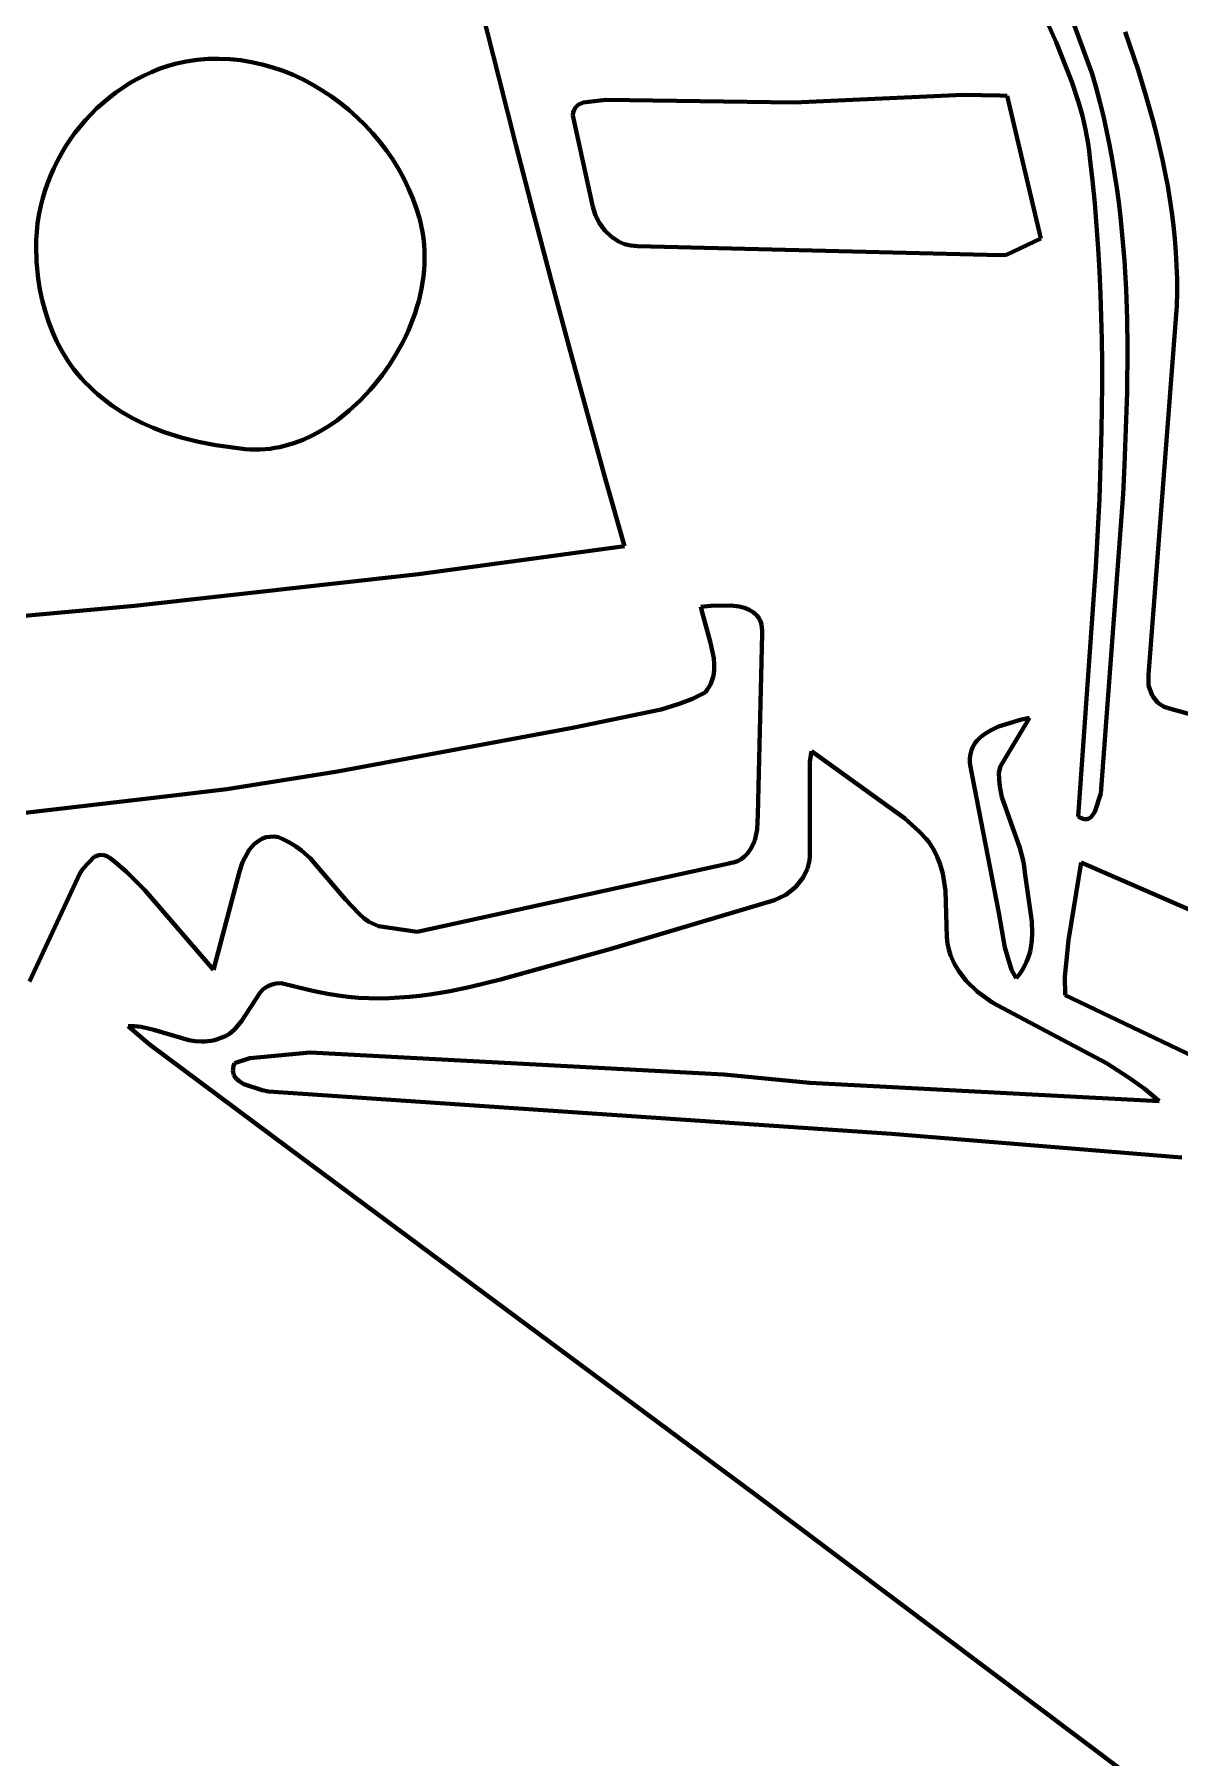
# Model space of a CAD drawing. Header units: millimetres. Extents: x 0 to 14, y 0 to 17.6.
# Drawn here: x 5.353 to 7.291, y 1.543 to 4.458 of the extents above; entities that cross this region are included whole.
import ezdxf

# ---------------------------------------------------------------- set-up
doc = ezdxf.new("R2010")
doc.units = ezdxf.units.MM
doc.layers.add('color#010506ff', color=7, linetype='CONTINUOUS', lineweight=100)
doc.layers.add('color#ffffffff', color=7, linetype='CONTINUOUS', lineweight=100)

msp = doc.modelspace()

# ---------------------------------------------------------------- linework, layer by layer
at = {"layer": 'color#010506ff'}
for p, q in [((7.0231, 4.5767), (7.0819, 4.4448)), ((6.1385, 4.3849), (6.11, 4.4987)), ((7.1427, 4.3915), (7.1091, 4.4835)), ((7.1987, 4.4626), (7.2204, 4.3982)), ((7.0819, 4.4448), (7.1085, 4.3777)), ((5.5641, 4.3996), (5.5774, 4.4041)), ((5.5774, 4.4041), (5.5909, 4.408)), ((5.5909, 4.408), (5.6095, 4.4121)), ((5.6095, 4.4121), (5.6281, 4.4149)), ((5.6281, 4.4149), (5.6468, 4.4165)), ((5.6468, 4.4165), (5.6653, 4.4168)), ((5.6653, 4.4168), (5.6838, 4.4161)), ((5.6838, 4.4161), (5.7022, 4.4142)), ((5.7022, 4.4142), (5.7204, 4.4113)), ((5.7204, 4.4113), (5.7383, 4.4073)), ((5.7383, 4.4073), (5.7561, 4.4023)), ((5.7561, 4.4023), (5.7735, 4.3963)), ((5.5022, 4.3679), (5.514, 4.3754)), ((5.514, 4.3754), (5.5261, 4.3823)), ((5.5261, 4.3823), (5.5385, 4.3886)), ((5.5385, 4.3886), (5.5512, 4.3944)), ((5.5512, 4.3944), (5.5641, 4.3996)), ((5.7735, 4.3963), (5.7907, 4.3894)), ((5.7907, 4.3894), (5.8075, 4.3816)), ((5.8075, 4.3816), (5.8239, 4.3729)), ((5.8239, 4.3729), (5.84, 4.3634)), ((6.1674, 4.2713), (6.1385, 4.3849)), ((7.1085, 4.3777), (7.1197, 4.3435)), ((7.1495, 4.3677), (7.1427, 4.3915)), ((7.2204, 4.3982), (7.2337, 4.3549)), ((5.469, 4.3425), (5.4797, 4.3515)), ((5.4797, 4.3515), (5.4908, 4.3599)), ((5.4908, 4.3599), (5.5022, 4.3679)), ((5.84, 4.3634), (5.8555, 4.3531)), ((5.8555, 4.3531), (5.8706, 4.342)), ((6.2813, 4.3429), (6.2731, 4.3389)), ((6.3196, 4.3471), (6.2813, 4.3429)), ((6.6385, 4.343), (6.3196, 4.3471)), ((6.9243, 4.356), (6.6385, 4.343)), ((6.9864, 4.3548), (6.9243, 4.356)), ((6.9988, 4.3541), (6.9864, 4.3548)), ((7.0557, 4.1127), (6.9988, 4.3541)), ((7.1197, 4.3435), (7.1261, 4.3204)), ((7.1558, 4.3438), (7.1495, 4.3677)), ((7.1617, 4.3198), (7.1558, 4.3438)), ((7.2337, 4.3549), (7.246, 4.3114)), ((5.4392, 4.3131), (5.4487, 4.3233)), ((5.4487, 4.3233), (5.4587, 4.3331)), ((5.4587, 4.3331), (5.469, 4.3425)), ((5.8706, 4.342), (5.8851, 4.3302)), ((5.8851, 4.3302), (5.899, 4.3177)), ((5.899, 4.3177), (5.9124, 4.3046)), ((6.2644, 4.3262), (6.2637, 4.3209)), ((6.2637, 4.3209), (6.2978, 4.1661)), ((6.266, 4.3307), (6.2644, 4.3262)), ((6.2683, 4.3345), (6.266, 4.3307)), ((6.2731, 4.3389), (6.2683, 4.3345)), ((7.1261, 4.3204), (7.1316, 4.297)), ((7.1671, 4.2957), (7.1617, 4.3198)), ((5.4134, 4.2801), (5.4215, 4.2914)), ((5.4215, 4.2914), (5.4302, 4.3024)), ((5.4302, 4.3024), (5.4392, 4.3131)), ((5.9124, 4.3046), (5.9251, 4.2909)), ((5.9251, 4.2909), (5.9372, 4.2765)), ((7.1316, 4.297), (7.1359, 4.2733)), ((7.172, 4.2715), (7.1671, 4.2957)), ((7.246, 4.3114), (7.2516, 4.2896)), ((7.2516, 4.2896), (7.2569, 4.2676)), ((5.3918, 4.2441), (5.3985, 4.2564)), ((5.3985, 4.2564), (5.4057, 4.2684)), ((5.4057, 4.2684), (5.4134, 4.2801)), ((5.9372, 4.2765), (5.9485, 4.2617)), ((5.9485, 4.2617), (5.9591, 4.2463)), ((6.1967, 4.1579), (6.1674, 4.2713)), ((7.1359, 4.2733), (7.1376, 4.2613)), ((7.1376, 4.2613), (7.1389, 4.2492)), ((7.1765, 4.2472), (7.172, 4.2715)), ((7.2569, 4.2676), (7.2618, 4.2456)), ((5.38, 4.2188), (5.3856, 4.2316)), ((5.3856, 4.2316), (5.3918, 4.2441)), ((5.9591, 4.2463), (5.9689, 4.2304)), ((5.9689, 4.2304), (5.9779, 4.2141)), ((7.1389, 4.2492), (7.1433, 4.2109)), ((7.1806, 4.2229), (7.1765, 4.2472)), ((7.2618, 4.2456), (7.2664, 4.2236)), ((5.3704, 4.1926), (5.3749, 4.2058)), ((5.3749, 4.2058), (5.38, 4.2188)), ((5.9779, 4.2141), (5.986, 4.1974)), ((5.986, 4.1974), (5.9932, 4.1804)), ((7.1433, 4.2109), (7.147, 4.1725)), ((7.1843, 4.1985), (7.1806, 4.2229)), ((7.1876, 4.1741), (7.1843, 4.1985)), ((7.2664, 4.2236), (7.2705, 4.2014)), ((7.2705, 4.2014), (7.2742, 4.1792)), ((5.3631, 4.1657), (5.3664, 4.1792)), ((5.3664, 4.1792), (5.3704, 4.1926)), ((5.9932, 4.1804), (5.9995, 4.163)), ((7.147, 4.1725), (7.1503, 4.1341)), ((7.1906, 4.1496), (7.1876, 4.1741)), ((7.2742, 4.1792), (7.2775, 4.157)), ((5.3583, 4.1382), (5.3604, 4.152)), ((5.3604, 4.152), (5.3631, 4.1657)), ((5.9995, 4.163), (6.0048, 4.1453)), ((6.0048, 4.1453), (6.0074, 4.1346)), ((6.2266, 4.0445), (6.1967, 4.1579)), ((6.2978, 4.1661), (6.3022, 4.1519)), ((6.3022, 4.1519), (6.309, 4.1386)), ((7.1931, 4.125), (7.1906, 4.1496)), ((7.2775, 4.157), (7.2803, 4.1346)), ((5.3559, 4.1011), (5.356, 4.1104)), ((5.356, 4.1104), (5.3568, 4.1243)), ((5.3568, 4.1243), (5.3583, 4.1382)), ((6.0074, 4.1346), (6.0094, 4.124)), ((6.0094, 4.124), (6.011, 4.1133)), ((6.011, 4.1133), (6.0121, 4.1025)), ((6.309, 4.1386), (6.3179, 4.1266)), ((6.3179, 4.1266), (6.3287, 4.1162)), ((6.3287, 4.1162), (6.3411, 4.108)), ((6.9976, 4.0851), (7.0557, 4.1127)), ((7.1503, 4.1341), (7.153, 4.0957)), ((7.1954, 4.1004), (7.1931, 4.125)), ((7.2803, 4.1346), (7.2826, 4.1122)), ((7.2826, 4.1122), (7.2844, 4.0897)), ((5.3566, 4.0732), (5.3559, 4.1011)), ((6.0121, 4.1025), (6.0128, 4.0918)), ((6.0128, 4.0918), (6.013, 4.0811)), ((6.013, 4.0811), (6.0128, 4.0704)), ((6.3411, 4.108), (6.3513, 4.1035)), ((6.3513, 4.1035), (6.362, 4.1007)), ((6.362, 4.1007), (6.3733, 4.0997)), ((6.3733, 4.0997), (6.9871, 4.0847)), ((6.9871, 4.0847), (6.9976, 4.0851)), ((7.153, 4.0957), (7.1552, 4.0573)), ((7.1973, 4.0758), (7.1954, 4.1004)), ((7.2844, 4.0897), (7.2856, 4.0672)), ((5.3593, 4.0452), (5.3566, 4.0732)), ((6.0122, 4.0597), (6.0111, 4.0491)), ((6.0128, 4.0704), (6.0122, 4.0597)), ((7.1552, 4.0573), (7.1569, 4.0189)), ((7.2002, 4.0264), (7.1973, 4.0758)), ((7.2856, 4.0672), (7.2863, 4.0445)), ((5.3622, 4.0267), (5.3593, 4.0452)), ((5.366, 4.0084), (5.3622, 4.0267)), ((6.0078, 4.0279), (6.0056, 4.0174)), ((6.0097, 4.0384), (6.0078, 4.0279)), ((6.0111, 4.0491), (6.0097, 4.0384)), ((6.257, 3.9313), (6.2266, 4.0445)), ((7.2019, 3.9769), (7.2002, 4.0264)), ((7.2863, 4.0445), (7.2865, 4.0218)), ((5.3708, 3.9903), (5.366, 4.0084)), ((6.0001, 3.9966), (5.9969, 3.9863)), ((6.0031, 4.0069), (6.0001, 3.9966)), ((6.0056, 4.0174), (6.0031, 4.0069)), ((7.1569, 4.0189), (7.1582, 3.9804)), ((7.286, 3.9991), (7.2381, 3.375)), ((7.2865, 4.0218), (7.286, 3.9991)), ((5.3765, 3.9725), (5.3708, 3.9903)), ((5.3832, 3.9551), (5.3765, 3.9725)), ((5.9893, 3.9661), (5.9851, 3.9561)), ((5.9933, 3.9761), (5.9893, 3.9661)), ((5.9969, 3.9863), (5.9933, 3.9761)), ((7.1582, 3.9804), (7.159, 3.942)), ((7.2026, 3.9274), (7.2019, 3.9769)), ((5.3909, 3.9381), (5.3832, 3.9551)), ((5.3996, 3.9217), (5.3909, 3.9381)), ((5.9757, 3.9366), (5.9652, 3.9176)), ((5.9805, 3.9463), (5.9757, 3.9366)), ((5.9851, 3.9561), (5.9805, 3.9463)), ((7.159, 3.942), (7.1594, 3.9035)), ((5.4094, 3.9059), (5.3996, 3.9217)), ((5.4147, 3.8983), (5.4094, 3.9059)), ((5.9652, 3.9176), (5.9536, 3.8993)), ((6.2879, 3.8182), (6.257, 3.9313)), ((7.2021, 3.8531), (7.2026, 3.9274)), ((5.4203, 3.8908), (5.4147, 3.8983)), ((5.4261, 3.8835), (5.4203, 3.8908)), ((5.4322, 3.8764), (5.4261, 3.8835)), ((5.4386, 3.8695), (5.4322, 3.8764)), ((5.9412, 3.8817), (5.9278, 3.865)), ((5.9536, 3.8993), (5.9412, 3.8817)), ((7.1594, 3.9035), (7.1595, 3.865)), ((5.4453, 3.8628), (5.4386, 3.8695)), ((5.4526, 3.8558), (5.4453, 3.8628)), ((5.4601, 3.8491), (5.4526, 3.8558)), ((5.4678, 3.8426), (5.4601, 3.8491)), ((5.9208, 3.8569), (5.9038, 3.8388)), ((5.9278, 3.865), (5.9208, 3.8569)), ((7.1595, 3.865), (7.1592, 3.8266)), ((7.1976, 3.7296), (7.2021, 3.8531)), ((5.4757, 3.8365), (5.4678, 3.8426)), ((5.4838, 3.8306), (5.4757, 3.8365)), ((5.5004, 3.8195), (5.4838, 3.8306)), ((5.5177, 3.8096), (5.5004, 3.8195)), ((5.8853, 3.8216), (5.8656, 3.8058)), ((5.9038, 3.8388), (5.8853, 3.8216)), ((6.3194, 3.7052), (6.2879, 3.8182)), ((7.1592, 3.8266), (7.1586, 3.7881)), ((5.5355, 3.8006), (5.5177, 3.8096)), ((5.5537, 3.7925), (5.5355, 3.8006)), ((5.5724, 3.7853), (5.5537, 3.7925)), ((5.8518, 3.7962), (5.8375, 3.7873)), ((5.8656, 3.8058), (5.8518, 3.7962)), ((5.6011, 3.7761), (5.5724, 3.7853)), ((5.6304, 3.7687), (5.6011, 3.7761)), ((5.66, 3.763), (5.6304, 3.7687)), ((5.7095, 3.7567), (5.66, 3.763)), ((5.7679, 3.76), (5.7598, 3.7585)), ((5.776, 3.7619), (5.7679, 3.76)), ((5.784, 3.7641), (5.776, 3.7619)), ((5.7919, 3.7666), (5.784, 3.7641)), ((5.8075, 3.7725), (5.7919, 3.7666)), ((5.8227, 3.7794), (5.8075, 3.7725)), ((5.8375, 3.7873), (5.8227, 3.7794)), ((7.1586, 3.7881), (7.1576, 3.7496)), ((5.718, 3.756), (5.7095, 3.7567)), ((5.7265, 3.7558), (5.718, 3.756)), ((5.7349, 3.7559), (5.7265, 3.7558)), ((5.7433, 3.7564), (5.7349, 3.7559)), ((5.7516, 3.7573), (5.7433, 3.7564)), ((5.7598, 3.7585), (5.7516, 3.7573)), ((7.1576, 3.7496), (7.1549, 3.6726)), ((6.3514, 3.5924), (6.3194, 3.7052)), ((7.195, 3.6804), (7.1976, 3.7296)), ((7.1549, 3.6726), (7.149, 3.5572)), ((7.1575, 3.1738), (7.195, 3.6804)), ((6.0029, 3.5453), (6.3514, 3.5924)), ((7.149, 3.5572), (7.119, 3.1349)), ((5.5222, 3.4915), (6.0029, 3.5453)), ((5.0843, 3.4514), (5.5222, 3.4915)), ((6.4977, 3.4913), (6.4806, 3.4897)), ((6.4806, 3.4897), (6.4814, 3.4849)), ((6.4814, 3.4849), (6.497, 3.4289)), ((6.5315, 3.4919), (6.4977, 3.4913)), ((6.5456, 3.4901), (6.5315, 3.4919)), ((6.5544, 3.4879), (6.5456, 3.4901)), ((6.5585, 3.4864), (6.5544, 3.4879)), ((6.5624, 3.4847), (6.5585, 3.4864)), ((6.5661, 3.4827), (6.5624, 3.4847)), ((6.5695, 3.4804), (6.5661, 3.4827)), ((6.5727, 3.4778), (6.5695, 3.4804)), ((6.5755, 3.4749), (6.5727, 3.4778)), ((6.5779, 3.4716), (6.5755, 3.4749)), ((6.5801, 3.468), (6.5779, 3.4716)), ((6.5771, 3.1385), (6.5843, 3.4441)), ((6.5818, 3.4641), (6.5801, 3.468)), ((6.5831, 3.4597), (6.5818, 3.4641)), ((6.584, 3.4549), (6.5831, 3.4597)), ((6.5844, 3.4497), (6.584, 3.4549)), ((6.5843, 3.4441), (6.5844, 3.4497)), ((6.497, 3.4289), (6.5024, 3.4029)), ((6.5024, 3.4029), (6.5033, 3.3927)), ((6.5031, 3.3827), (6.5025, 3.3777)), ((6.5033, 3.3927), (6.5031, 3.3827)), ((6.4943, 3.354), (6.4914, 3.3495)), ((6.4968, 3.3586), (6.4943, 3.354)), ((6.4988, 3.3632), (6.4968, 3.3586)), ((6.5004, 3.368), (6.4988, 3.3632)), ((6.5017, 3.3728), (6.5004, 3.368)), ((6.5025, 3.3777), (6.5017, 3.3728)), ((7.2381, 3.375), (7.2378, 3.3724)), ((7.2378, 3.3724), (7.2383, 3.3566)), ((7.2383, 3.3566), (7.2444, 3.3396)), ((6.444, 3.3256), (6.4134, 3.3162)), ((6.4664, 3.3344), (6.444, 3.3256)), ((6.4809, 3.3413), (6.4664, 3.3344)), ((6.4881, 3.3451), (6.4809, 3.3413)), ((6.4914, 3.3495), (6.4881, 3.3451)), ((7.2444, 3.3396), (7.254, 3.3276)), ((7.254, 3.3276), (7.2648, 3.3204)), ((6.4134, 3.3162), (6.2632, 3.2852)), ((7.0231, 3.2991), (6.9842, 3.2872)), ((6.9878, 3.2205), (7.0367, 3.3022)), ((7.0367, 3.3022), (7.0231, 3.2991)), ((7.2648, 3.3204), (7.2751, 3.317)), ((7.2751, 3.317), (7.569, 3.2373)), ((6.2632, 3.2852), (5.8659, 3.2114)), ((6.951, 3.2666), (6.9478, 3.2632)), ((6.9544, 3.2698), (6.951, 3.2666)), ((6.962, 3.2756), (6.9544, 3.2698)), ((6.9704, 3.2807), (6.962, 3.2756)), ((6.9842, 3.2872), (6.9704, 3.2807)), ((6.668, 3.2459), (6.6652, 3.2276)), ((6.8251, 3.1325), (6.668, 3.2459)), ((6.9363, 3.238), (6.9359, 3.233)), ((6.9373, 3.2428), (6.9363, 3.238)), ((6.9386, 3.2474), (6.9373, 3.2428)), ((6.9404, 3.2517), (6.9386, 3.2474)), ((6.9425, 3.2557), (6.9404, 3.2517)), ((6.945, 3.2596), (6.9425, 3.2557)), ((6.9478, 3.2632), (6.945, 3.2596)), ((5.8659, 3.2114), (5.6782, 3.1816)), ((6.6652, 3.2276), (6.6649, 3.0679)), ((6.9359, 3.233), (6.9359, 3.2276)), ((6.9359, 3.2276), (6.9364, 3.222)), ((6.9364, 3.222), (6.9847, 2.9721)), ((6.985, 3.2098), (6.9878, 3.2205)), ((6.9853, 3.1976), (6.985, 3.2098)), ((5.6782, 3.1816), (5.5838, 3.1699)), ((6.9866, 3.1856), (6.9853, 3.1976)), ((6.9901, 3.1679), (6.9866, 3.1856)), ((5.5838, 3.1699), (5.2832, 3.1352)), ((7.0201, 3.0821), (6.9901, 3.1679)), ((7.1471, 3.1428), (7.1575, 3.1738)), ((6.5761, 3.113), (6.5771, 3.1385)), ((6.8499, 3.1097), (6.8251, 3.1325)), ((7.119, 3.1349), (7.122, 3.1333)), ((7.122, 3.1333), (7.1247, 3.1322)), ((7.1247, 3.1322), (7.1273, 3.1314)), ((7.1273, 3.1314), (7.1297, 3.1309)), ((7.1297, 3.1309), (7.132, 3.1308)), ((7.132, 3.1308), (7.134, 3.1309)), ((7.134, 3.1309), (7.136, 3.1314)), ((7.136, 3.1314), (7.1395, 3.133)), ((7.1395, 3.133), (7.1424, 3.1356)), ((7.1424, 3.1356), (7.1471, 3.1428)), ((5.7254, 3.0889), (5.7332, 3.0948)), ((5.7332, 3.0948), (5.7388, 3.0978)), ((5.7388, 3.0978), (5.7449, 3.0999)), ((5.7449, 3.0999), (5.7514, 3.101)), ((5.7514, 3.101), (5.7583, 3.1011)), ((5.7583, 3.1011), (5.7619, 3.1007)), ((5.7619, 3.1007), (5.7656, 3.1)), ((5.7656, 3.1), (5.7718, 3.0975)), ((5.7718, 3.0975), (5.7778, 3.0948)), ((5.7778, 3.0948), (5.7836, 3.0918)), ((5.7836, 3.0918), (5.7946, 3.085)), ((6.5657, 3.0814), (6.5717, 3.0948)), ((6.5717, 3.0948), (6.5761, 3.113)), ((6.8617, 3.0976), (6.8499, 3.1097)), ((6.8656, 3.0927), (6.8617, 3.0976)), ((6.8692, 3.0878), (6.8656, 3.0927)), ((5.4351, 3.0473), (5.4541, 3.0669)), ((5.4541, 3.0669), (5.4619, 3.07)), ((5.4619, 3.07), (5.468, 3.0703)), ((5.468, 3.0703), (5.4723, 3.0693)), ((5.4723, 3.0693), (5.4766, 3.0674)), ((5.4766, 3.0674), (5.481, 3.0644)), ((5.481, 3.0644), (5.4881, 3.059)), ((5.705, 3.0578), (5.7165, 3.0789)), ((5.7165, 3.0789), (5.7254, 3.0889)), ((5.7946, 3.085), (5.805, 3.0774)), ((5.805, 3.0774), (5.8195, 3.0645)), ((5.8195, 3.0645), (5.8793, 2.9945)), ((6.5427, 3.0598), (6.549, 3.0632)), ((6.549, 3.0632), (6.5546, 3.0675)), ((6.5546, 3.0675), (6.5595, 3.0726)), ((6.5595, 3.0726), (6.5657, 3.0814)), ((6.6642, 3.0609), (6.6608, 3.0474)), ((6.6649, 3.0679), (6.6642, 3.0609)), ((6.8755, 3.0776), (6.8692, 3.0878)), ((6.8807, 3.0669), (6.8755, 3.0776)), ((6.885, 3.0559), (6.8807, 3.0669)), ((7.0263, 3.0587), (7.0201, 3.0821)), ((5.3446, 2.8562), (5.4305, 3.0399)), ((5.4305, 3.0399), (5.4351, 3.0473)), ((5.4881, 3.059), (5.5084, 3.0418)), ((5.5084, 3.0418), (5.5399, 3.0107)), ((5.6558, 2.8759), (5.7001, 3.042)), ((5.7001, 3.042), (5.705, 3.0578)), ((6.0003, 2.9401), (6.5279, 3.0559)), ((6.5279, 3.0559), (6.5319, 3.0565)), ((6.5319, 3.0565), (6.5357, 3.0573)), ((6.5357, 3.0573), (6.5393, 3.0584)), ((6.5393, 3.0584), (6.5427, 3.0598)), ((6.6534, 3.0318), (6.6406, 3.0155)), ((6.6608, 3.0474), (6.6534, 3.0318)), ((6.8898, 3.0388), (6.885, 3.0559)), ((6.8943, 3.0092), (6.8898, 3.0388)), ((7.0283, 3.0467), (7.0263, 3.0587)), ((7.029, 3.0406), (7.0283, 3.0467)), ((7.0407, 2.9574), (7.029, 3.0406)), ((7.1243, 3.0572), (7.1025, 2.9261)), ((7.485, 2.9003), (7.1243, 3.0572)), ((5.5399, 3.0107), (5.6558, 2.8759)), ((6.6242, 3.0026), (6.6053, 2.9937)), ((6.6406, 3.0155), (6.6242, 3.0026)), ((6.8968, 2.931), (6.8943, 3.0092)), ((5.8793, 2.9945), (5.9019, 2.9712)), ((6.6053, 2.9937), (6.3267, 2.9107)), ((5.9019, 2.9712), (5.91, 2.9634)), ((5.91, 2.9634), (5.9189, 2.9571)), ((5.9189, 2.9571), (5.9352, 2.9494)), ((5.9352, 2.9494), (6.0003, 2.9401)), ((6.9847, 2.9721), (6.9947, 2.9133)), ((7.0413, 2.9382), (7.0407, 2.9574)), ((6.898, 2.9205), (6.8968, 2.931)), ((6.9001, 2.9104), (6.898, 2.9205)), ((7.0389, 2.9131), (7.0406, 2.9255)), ((7.0406, 2.9255), (7.0413, 2.9382)), ((7.1025, 2.9261), (7.0965, 2.8641)), ((6.31, 2.9064), (6.1416, 2.8594)), ((6.3267, 2.9107), (6.31, 2.9064)), ((6.9032, 2.9006), (6.9001, 2.9104)), ((6.9092, 2.8866), (6.9032, 2.9006)), ((6.9169, 2.8734), (6.9092, 2.8866)), ((6.9947, 2.9133), (7.006, 2.8756)), ((7.029, 2.8835), (7.0317, 2.8892)), ((7.0317, 2.8892), (7.0341, 2.8951)), ((7.0341, 2.8951), (7.036, 2.901)), ((7.036, 2.901), (7.0376, 2.907)), ((7.0376, 2.907), (7.0389, 2.9131)), ((6.1416, 2.8594), (6.0906, 2.8469)), ((6.9294, 2.8571), (6.9169, 2.8734)), ((6.9479, 2.8391), (6.9294, 2.8571)), ((7.006, 2.8756), (7.0139, 2.8617)), ((7.0139, 2.8617), (7.0184, 2.8669)), ((7.0184, 2.8669), (7.0224, 2.8723)), ((7.0224, 2.8723), (7.0259, 2.8779)), ((7.0259, 2.8779), (7.029, 2.8835)), ((7.0965, 2.8641), (7.0969, 2.8329)), ((5.735, 2.8375), (5.7035, 2.7892)), ((5.7402, 2.8429), (5.735, 2.8375)), ((5.7431, 2.8452), (5.7402, 2.8429)), ((5.7489, 2.8488), (5.7431, 2.8452)), ((5.755, 2.8512), (5.7489, 2.8488)), ((5.7611, 2.8526), (5.755, 2.8512)), ((5.7705, 2.8531), (5.7611, 2.8526)), ((5.819, 2.8412), (5.7705, 2.8531)), ((5.8317, 2.8386), (5.819, 2.8412)), ((5.8492, 2.835), (5.8317, 2.8386)), ((5.8666, 2.8322), (5.8492, 2.835)), ((5.884, 2.83), (5.8666, 2.8322)), ((5.9013, 2.8286), (5.884, 2.83)), ((5.9187, 2.8277), (5.9013, 2.8286)), ((5.936, 2.8275), (5.9187, 2.8277)), ((5.9533, 2.8278), (5.936, 2.8275)), ((5.9705, 2.8287), (5.9533, 2.8278)), ((5.9878, 2.8301), (5.9705, 2.8287)), ((6.005, 2.8319), (5.9878, 2.8301)), ((6.0221, 2.8342), (6.005, 2.8319)), ((6.0393, 2.8369), (6.0221, 2.8342)), ((6.0564, 2.8399), (6.0393, 2.8369)), ((6.0906, 2.8469), (6.0564, 2.8399)), ((6.9731, 2.821), (6.9479, 2.8391)), ((7.0969, 2.8329), (7.3841, 2.6956)), ((6.982, 2.816), (6.9731, 2.821)), ((7.1668, 2.7179), (6.982, 2.816)), ((5.5224, 2.7806), (5.5113, 2.7807)), ((5.5113, 2.7807), (5.5468, 2.7498)), ((5.5333, 2.7793), (5.5224, 2.7806)), ((5.555, 2.7744), (5.5333, 2.7793)), ((5.614, 2.757), (5.555, 2.7744)), ((5.6914, 2.7748), (5.6827, 2.7676)), ((5.7035, 2.7892), (5.6914, 2.7748)), ((5.5468, 2.7498), (5.7838, 2.5735)), ((5.6248, 2.7552), (5.614, 2.757)), ((5.6356, 2.7545), (5.6248, 2.7552)), ((5.641, 2.7546), (5.6356, 2.7545)), ((5.6465, 2.755), (5.641, 2.7546)), ((5.6519, 2.7558), (5.6465, 2.755)), ((5.6574, 2.757), (5.6519, 2.7558)), ((5.6629, 2.7585), (5.6574, 2.757)), ((5.6685, 2.7606), (5.6629, 2.7585)), ((5.676, 2.7637), (5.6685, 2.7606)), ((5.6827, 2.7676), (5.676, 2.7637)), ((5.6889, 2.7084), (5.6894, 2.7114)), ((5.6894, 2.7114), (5.6903, 2.7146)), ((5.6903, 2.7146), (5.6917, 2.7179)), ((5.6917, 2.7179), (5.7173, 2.7262)), ((5.7173, 2.7262), (5.8193, 2.7357)), ((5.8193, 2.7357), (6.5194, 2.6985)), ((7.2039, 2.6942), (7.1668, 2.7179)), ((5.6887, 2.7056), (5.6889, 2.7084)), ((5.689, 2.7029), (5.6887, 2.7056)), ((5.6896, 2.7003), (5.689, 2.7029)), ((5.6905, 2.6978), (5.6896, 2.7003)), ((5.6917, 2.6955), (5.6905, 2.6978)), ((5.695, 2.6912), (5.6917, 2.6955)), ((5.6993, 2.6874), (5.695, 2.6912)), ((5.7071, 2.6825), (5.6993, 2.6874)), ((5.738, 2.6722), (5.7071, 2.6825)), ((6.5194, 2.6985), (6.6649, 2.6848)), ((6.6649, 2.6848), (7.2562, 2.6537)), ((7.2306, 2.6748), (7.2039, 2.6942)), ((5.749, 2.6701), (5.738, 2.6722)), ((6.8034, 2.5982), (5.749, 2.6701)), ((7.2478, 2.661), (7.2306, 2.6748)), ((7.2562, 2.6537), (7.2478, 2.661)), ((7.2947, 2.5585), (6.8034, 2.5982)), ((5.7838, 2.5735), (6.5721, 1.9887)), ((6.5721, 1.9887), (7.1991, 1.5176))]:
    msp.add_line(p, q, dxfattribs=at)
at = {"layer": 'color#ffffffff'}
for p, q in [((7.0819, 4.4448), (7.0231, 4.5767)), ((6.11, 4.4987), (6.1385, 4.3849)), ((7.1091, 4.4835), (7.1427, 4.3915)), ((7.2204, 4.3982), (7.1987, 4.4626)), ((7.1085, 4.3777), (7.0819, 4.4448)), ((5.5774, 4.4041), (5.5641, 4.3996)), ((5.5909, 4.408), (5.5774, 4.4041)), ((5.6095, 4.4121), (5.5909, 4.408)), ((5.6281, 4.4149), (5.6095, 4.4121)), ((5.6468, 4.4165), (5.6281, 4.4149)), ((5.6653, 4.4168), (5.6468, 4.4165)), ((5.6838, 4.4161), (5.6653, 4.4168)), ((5.7022, 4.4142), (5.6838, 4.4161)), ((5.7204, 4.4113), (5.7022, 4.4142)), ((5.7383, 4.4073), (5.7204, 4.4113)), ((5.7561, 4.4023), (5.7383, 4.4073)), ((5.7735, 4.3963), (5.7561, 4.4023)), ((5.514, 4.3754), (5.5022, 4.3679)), ((5.5261, 4.3823), (5.514, 4.3754)), ((5.5385, 4.3886), (5.5261, 4.3823)), ((5.5512, 4.3944), (5.5385, 4.3886)), ((5.5641, 4.3996), (5.5512, 4.3944)), ((5.7907, 4.3894), (5.7735, 4.3963)), ((5.8075, 4.3816), (5.7907, 4.3894)), ((5.8239, 4.3729), (5.8075, 4.3816)), ((5.84, 4.3634), (5.8239, 4.3729)), ((6.1385, 4.3849), (6.1674, 4.2713)), ((7.1197, 4.3435), (7.1085, 4.3777)), ((7.1427, 4.3915), (7.1495, 4.3677)), ((7.2337, 4.3549), (7.2204, 4.3982)), ((5.4797, 4.3515), (5.469, 4.3425)), ((5.4908, 4.3599), (5.4797, 4.3515)), ((5.5022, 4.3679), (5.4908, 4.3599)), ((5.8555, 4.3531), (5.84, 4.3634)), ((5.8706, 4.342), (5.8555, 4.3531)), ((6.2731, 4.3389), (6.2813, 4.3429)), ((6.2813, 4.3429), (6.3196, 4.3471)), ((6.3196, 4.3471), (6.6385, 4.343)), ((6.6385, 4.343), (6.9243, 4.356)), ((6.9243, 4.356), (6.9864, 4.3548)), ((6.9864, 4.3548), (6.9988, 4.3541)), ((6.9988, 4.3541), (7.0557, 4.1127)), ((7.1261, 4.3204), (7.1197, 4.3435)), ((7.1495, 4.3677), (7.1558, 4.3438)), ((7.1558, 4.3438), (7.1617, 4.3198)), ((7.246, 4.3114), (7.2337, 4.3549)), ((5.4487, 4.3233), (5.4392, 4.3131)), ((5.4587, 4.3331), (5.4487, 4.3233)), ((5.469, 4.3425), (5.4587, 4.3331)), ((5.8851, 4.3302), (5.8706, 4.342)), ((5.899, 4.3177), (5.8851, 4.3302)), ((5.9124, 4.3046), (5.899, 4.3177)), ((6.2637, 4.3209), (6.2644, 4.3262)), ((6.2978, 4.1661), (6.2637, 4.3209)), ((6.2644, 4.3262), (6.266, 4.3307)), ((6.266, 4.3307), (6.2683, 4.3345)), ((6.2683, 4.3345), (6.2731, 4.3389)), ((7.1316, 4.297), (7.1261, 4.3204)), ((7.1617, 4.3198), (7.1671, 4.2957)), ((5.4215, 4.2914), (5.4134, 4.2801)), ((5.4302, 4.3024), (5.4215, 4.2914)), ((5.4392, 4.3131), (5.4302, 4.3024)), ((5.9251, 4.2909), (5.9124, 4.3046)), ((5.9372, 4.2765), (5.9251, 4.2909)), ((7.1359, 4.2733), (7.1316, 4.297)), ((7.1671, 4.2957), (7.172, 4.2715)), ((7.2516, 4.2896), (7.246, 4.3114)), ((7.2569, 4.2676), (7.2516, 4.2896)), ((5.3985, 4.2564), (5.3918, 4.2441)), ((5.4057, 4.2684), (5.3985, 4.2564)), ((5.4134, 4.2801), (5.4057, 4.2684)), ((5.9485, 4.2617), (5.9372, 4.2765)), ((5.9591, 4.2463), (5.9485, 4.2617)), ((6.1674, 4.2713), (6.1967, 4.1579)), ((7.1376, 4.2613), (7.1359, 4.2733)), ((7.1389, 4.2492), (7.1376, 4.2613)), ((7.172, 4.2715), (7.1765, 4.2472)), ((7.2618, 4.2456), (7.2569, 4.2676)), ((5.3856, 4.2316), (5.38, 4.2188)), ((5.3918, 4.2441), (5.3856, 4.2316)), ((5.9689, 4.2304), (5.9591, 4.2463)), ((5.9779, 4.2141), (5.9689, 4.2304)), ((7.1433, 4.2109), (7.1389, 4.2492)), ((7.1765, 4.2472), (7.1806, 4.2229)), ((7.2664, 4.2236), (7.2618, 4.2456)), ((5.3749, 4.2058), (5.3704, 4.1926)), ((5.38, 4.2188), (5.3749, 4.2058)), ((5.986, 4.1974), (5.9779, 4.2141)), ((5.9932, 4.1804), (5.986, 4.1974)), ((7.147, 4.1725), (7.1433, 4.2109)), ((7.1806, 4.2229), (7.1843, 4.1985)), ((7.1843, 4.1985), (7.1876, 4.1741)), ((7.2705, 4.2014), (7.2664, 4.2236)), ((7.2742, 4.1792), (7.2705, 4.2014)), ((5.3664, 4.1792), (5.3631, 4.1657)), ((5.3704, 4.1926), (5.3664, 4.1792)), ((5.9995, 4.163), (5.9932, 4.1804)), ((7.1503, 4.1341), (7.147, 4.1725)), ((7.1876, 4.1741), (7.1906, 4.1496)), ((7.2775, 4.157), (7.2742, 4.1792)), ((5.3604, 4.152), (5.3583, 4.1382)), ((5.3631, 4.1657), (5.3604, 4.152)), ((6.0048, 4.1453), (5.9995, 4.163)), ((6.0074, 4.1346), (6.0048, 4.1453)), ((6.1967, 4.1579), (6.2266, 4.0445)), ((6.3022, 4.1519), (6.2978, 4.1661)), ((6.309, 4.1386), (6.3022, 4.1519)), ((7.1906, 4.1496), (7.1931, 4.125)), ((7.2803, 4.1346), (7.2775, 4.157)), ((5.356, 4.1104), (5.3559, 4.1011)), ((5.3568, 4.1243), (5.356, 4.1104)), ((5.3583, 4.1382), (5.3568, 4.1243)), ((6.0094, 4.124), (6.0074, 4.1346)), ((6.011, 4.1133), (6.0094, 4.124)), ((6.0121, 4.1025), (6.011, 4.1133)), ((6.3179, 4.1266), (6.309, 4.1386)), ((6.3287, 4.1162), (6.3179, 4.1266)), ((6.3411, 4.108), (6.3287, 4.1162)), ((7.0557, 4.1127), (6.9976, 4.0851)), ((7.153, 4.0957), (7.1503, 4.1341)), ((7.1931, 4.125), (7.1954, 4.1004)), ((7.2826, 4.1122), (7.2803, 4.1346)), ((7.2844, 4.0897), (7.2826, 4.1122)), ((5.3559, 4.1011), (5.3566, 4.0732)), ((6.0128, 4.0918), (6.0121, 4.1025)), ((6.013, 4.0811), (6.0128, 4.0918)), ((6.0128, 4.0704), (6.013, 4.0811)), ((6.3513, 4.1035), (6.3411, 4.108)), ((6.362, 4.1007), (6.3513, 4.1035)), ((6.3733, 4.0997), (6.362, 4.1007)), ((6.9871, 4.0847), (6.3733, 4.0997)), ((6.9976, 4.0851), (6.9871, 4.0847)), ((7.1552, 4.0573), (7.153, 4.0957)), ((7.1954, 4.1004), (7.1973, 4.0758)), ((7.2856, 4.0672), (7.2844, 4.0897)), ((5.3566, 4.0732), (5.3593, 4.0452)), ((6.0111, 4.0491), (6.0122, 4.0597)), ((6.0122, 4.0597), (6.0128, 4.0704)), ((7.1569, 4.0189), (7.1552, 4.0573)), ((7.1973, 4.0758), (7.2002, 4.0264)), ((7.2863, 4.0445), (7.2856, 4.0672)), ((5.3593, 4.0452), (5.3622, 4.0267)), ((5.3622, 4.0267), (5.366, 4.0084)), ((6.0056, 4.0174), (6.0078, 4.0279)), ((6.0078, 4.0279), (6.0097, 4.0384)), ((6.0097, 4.0384), (6.0111, 4.0491)), ((6.2266, 4.0445), (6.257, 3.9313)), ((7.2002, 4.0264), (7.2019, 3.9769)), ((7.2865, 4.0218), (7.2863, 4.0445)), ((5.366, 4.0084), (5.3708, 3.9903)), ((5.9969, 3.9863), (6.0001, 3.9966)), ((6.0001, 3.9966), (6.0031, 4.0069)), ((6.0031, 4.0069), (6.0056, 4.0174)), ((7.1582, 3.9804), (7.1569, 4.0189)), ((7.2381, 3.375), (7.286, 3.9991)), ((7.286, 3.9991), (7.2865, 4.0218)), ((5.3708, 3.9903), (5.3765, 3.9725)), ((5.3765, 3.9725), (5.3832, 3.9551)), ((5.9851, 3.9561), (5.9893, 3.9661)), ((5.9893, 3.9661), (5.9933, 3.9761)), ((5.9933, 3.9761), (5.9969, 3.9863)), ((7.159, 3.942), (7.1582, 3.9804)), ((7.2019, 3.9769), (7.2026, 3.9274)), ((5.3832, 3.9551), (5.3909, 3.9381)), ((5.3909, 3.9381), (5.3996, 3.9217)), ((5.9652, 3.9176), (5.9757, 3.9366)), ((5.9757, 3.9366), (5.9805, 3.9463)), ((5.9805, 3.9463), (5.9851, 3.9561)), ((7.1594, 3.9035), (7.159, 3.942)), ((5.3996, 3.9217), (5.4094, 3.9059)), ((5.4094, 3.9059), (5.4147, 3.8983)), ((5.9536, 3.8993), (5.9652, 3.9176)), ((6.257, 3.9313), (6.2879, 3.8182)), ((7.2026, 3.9274), (7.2021, 3.8531)), ((5.4147, 3.8983), (5.4203, 3.8908)), ((5.4203, 3.8908), (5.4261, 3.8835)), ((5.4261, 3.8835), (5.4322, 3.8764)), ((5.4322, 3.8764), (5.4386, 3.8695)), ((5.9278, 3.865), (5.9412, 3.8817)), ((5.9412, 3.8817), (5.9536, 3.8993)), ((7.1595, 3.865), (7.1594, 3.9035)), ((5.4386, 3.8695), (5.4453, 3.8628)), ((5.4453, 3.8628), (5.4526, 3.8558)), ((5.4526, 3.8558), (5.4601, 3.8491)), ((5.4601, 3.8491), (5.4678, 3.8426)), ((5.9038, 3.8388), (5.9208, 3.8569)), ((5.9208, 3.8569), (5.9278, 3.865)), ((7.1592, 3.8266), (7.1595, 3.865)), ((7.2021, 3.8531), (7.1976, 3.7296)), ((5.4678, 3.8426), (5.4757, 3.8365)), ((5.4757, 3.8365), (5.4838, 3.8306)), ((5.4838, 3.8306), (5.5004, 3.8195)), ((5.5004, 3.8195), (5.5177, 3.8096)), ((5.8656, 3.8058), (5.8853, 3.8216)), ((5.8853, 3.8216), (5.9038, 3.8388)), ((6.2879, 3.8182), (6.3194, 3.7052)), ((7.1586, 3.7881), (7.1592, 3.8266)), ((5.5177, 3.8096), (5.5355, 3.8006)), ((5.5355, 3.8006), (5.5537, 3.7925)), ((5.5537, 3.7925), (5.5724, 3.7853)), ((5.8375, 3.7873), (5.8518, 3.7962)), ((5.8518, 3.7962), (5.8656, 3.8058)), ((5.5724, 3.7853), (5.6011, 3.7761)), ((5.6011, 3.7761), (5.6304, 3.7687)), ((5.6304, 3.7687), (5.66, 3.763)), ((5.66, 3.763), (5.7095, 3.7567)), ((5.7598, 3.7585), (5.7679, 3.76)), ((5.7679, 3.76), (5.776, 3.7619)), ((5.776, 3.7619), (5.784, 3.7641)), ((5.784, 3.7641), (5.7919, 3.7666)), ((5.7919, 3.7666), (5.8075, 3.7725)), ((5.8075, 3.7725), (5.8227, 3.7794)), ((5.8227, 3.7794), (5.8375, 3.7873)), ((7.1576, 3.7496), (7.1586, 3.7881)), ((5.7095, 3.7567), (5.718, 3.756)), ((5.718, 3.756), (5.7265, 3.7558)), ((5.7265, 3.7558), (5.7349, 3.7559)), ((5.7349, 3.7559), (5.7433, 3.7564)), ((5.7433, 3.7564), (5.7516, 3.7573)), ((5.7516, 3.7573), (5.7598, 3.7585)), ((7.1549, 3.6726), (7.1576, 3.7496)), ((6.3194, 3.7052), (6.3514, 3.5924)), ((7.1976, 3.7296), (7.195, 3.6804)), ((7.149, 3.5572), (7.1549, 3.6726)), ((7.195, 3.6804), (7.1575, 3.1738)), ((6.3514, 3.5924), (6.0029, 3.5453)), ((7.119, 3.1349), (7.149, 3.5572)), ((6.0029, 3.5453), (5.5222, 3.4915)), ((5.5222, 3.4915), (5.0843, 3.4514)), ((6.4806, 3.4897), (6.4977, 3.4913)), ((6.4814, 3.4849), (6.4806, 3.4897)), ((6.497, 3.4289), (6.4814, 3.4849)), ((6.4977, 3.4913), (6.5315, 3.4919)), ((6.5315, 3.4919), (6.5456, 3.4901)), ((6.5456, 3.4901), (6.5544, 3.4879)), ((6.5544, 3.4879), (6.5585, 3.4864)), ((6.5585, 3.4864), (6.5624, 3.4847)), ((6.5624, 3.4847), (6.5661, 3.4827)), ((6.5661, 3.4827), (6.5695, 3.4804)), ((6.5695, 3.4804), (6.5727, 3.4778)), ((6.5727, 3.4778), (6.5755, 3.4749)), ((6.5755, 3.4749), (6.5779, 3.4716)), ((6.5779, 3.4716), (6.5801, 3.468)), ((6.5843, 3.4441), (6.5771, 3.1385)), ((6.5801, 3.468), (6.5818, 3.4641)), ((6.5818, 3.4641), (6.5831, 3.4597)), ((6.5831, 3.4597), (6.584, 3.4549)), ((6.584, 3.4549), (6.5844, 3.4497)), ((6.5844, 3.4497), (6.5843, 3.4441)), ((6.5024, 3.4029), (6.497, 3.4289)), ((6.5033, 3.3927), (6.5024, 3.4029)), ((6.5025, 3.3777), (6.5031, 3.3827)), ((6.5031, 3.3827), (6.5033, 3.3927)), ((6.4914, 3.3495), (6.4943, 3.354)), ((6.4943, 3.354), (6.4968, 3.3586)), ((6.4968, 3.3586), (6.4988, 3.3632)), ((6.4988, 3.3632), (6.5004, 3.368)), ((6.5004, 3.368), (6.5017, 3.3728)), ((6.5017, 3.3728), (6.5025, 3.3777)), ((7.2378, 3.3724), (7.2381, 3.375)), ((7.2383, 3.3566), (7.2378, 3.3724)), ((7.2444, 3.3396), (7.2383, 3.3566)), ((6.4134, 3.3162), (6.444, 3.3256)), ((6.444, 3.3256), (6.4664, 3.3344)), ((6.4664, 3.3344), (6.4809, 3.3413)), ((6.4809, 3.3413), (6.4881, 3.3451)), ((6.4881, 3.3451), (6.4914, 3.3495)), ((7.254, 3.3276), (7.2444, 3.3396)), ((7.2648, 3.3204), (7.254, 3.3276)), ((6.2632, 3.2852), (6.4134, 3.3162)), ((6.9842, 3.2872), (7.0231, 3.2991)), ((7.0367, 3.3022), (6.9878, 3.2205)), ((7.0231, 3.2991), (7.0367, 3.3022)), ((7.2751, 3.317), (7.2648, 3.3204)), ((7.569, 3.2373), (7.2751, 3.317)), ((5.8659, 3.2114), (6.2632, 3.2852)), ((6.9478, 3.2632), (6.951, 3.2666)), ((6.951, 3.2666), (6.9544, 3.2698)), ((6.9544, 3.2698), (6.962, 3.2756)), ((6.962, 3.2756), (6.9704, 3.2807)), ((6.9704, 3.2807), (6.9842, 3.2872)), ((6.6652, 3.2276), (6.668, 3.2459)), ((6.668, 3.2459), (6.8251, 3.1325)), ((6.9359, 3.233), (6.9363, 3.238)), ((6.9363, 3.238), (6.9373, 3.2428)), ((6.9373, 3.2428), (6.9386, 3.2474)), ((6.9386, 3.2474), (6.9404, 3.2517)), ((6.9404, 3.2517), (6.9425, 3.2557)), ((6.9425, 3.2557), (6.945, 3.2596)), ((6.945, 3.2596), (6.9478, 3.2632)), ((5.6782, 3.1816), (5.8659, 3.2114)), ((6.6649, 3.0679), (6.6652, 3.2276)), ((6.9359, 3.2276), (6.9359, 3.233)), ((6.9364, 3.222), (6.9359, 3.2276)), ((6.9847, 2.9721), (6.9364, 3.222)), ((6.9878, 3.2205), (6.985, 3.2098)), ((6.985, 3.2098), (6.9853, 3.1976)), ((5.5838, 3.1699), (5.6782, 3.1816)), ((6.9853, 3.1976), (6.9866, 3.1856)), ((6.9866, 3.1856), (6.9901, 3.1679)), ((5.2832, 3.1352), (5.5838, 3.1699)), ((6.9901, 3.1679), (7.0201, 3.0821)), ((7.1575, 3.1738), (7.1471, 3.1428)), ((6.5771, 3.1385), (6.5761, 3.113)), ((6.8251, 3.1325), (6.8499, 3.1097)), ((7.122, 3.1333), (7.119, 3.1349)), ((7.1247, 3.1322), (7.122, 3.1333)), ((7.1273, 3.1314), (7.1247, 3.1322)), ((7.1297, 3.1309), (7.1273, 3.1314)), ((7.132, 3.1308), (7.1297, 3.1309)), ((7.134, 3.1309), (7.132, 3.1308)), ((7.136, 3.1314), (7.134, 3.1309)), ((7.1395, 3.133), (7.136, 3.1314)), ((7.1424, 3.1356), (7.1395, 3.133)), ((7.1471, 3.1428), (7.1424, 3.1356)), ((5.7332, 3.0948), (5.7254, 3.0889)), ((5.7388, 3.0978), (5.7332, 3.0948)), ((5.7449, 3.0999), (5.7388, 3.0978)), ((5.7514, 3.101), (5.7449, 3.0999)), ((5.7583, 3.1011), (5.7514, 3.101)), ((5.7619, 3.1007), (5.7583, 3.1011)), ((5.7656, 3.1), (5.7619, 3.1007)), ((5.7718, 3.0975), (5.7656, 3.1)), ((5.7778, 3.0948), (5.7718, 3.0975)), ((5.7836, 3.0918), (5.7778, 3.0948)), ((5.7946, 3.085), (5.7836, 3.0918)), ((6.5717, 3.0948), (6.5657, 3.0814)), ((6.5761, 3.113), (6.5717, 3.0948)), ((6.8499, 3.1097), (6.8617, 3.0976)), ((6.8617, 3.0976), (6.8656, 3.0927)), ((6.8656, 3.0927), (6.8692, 3.0878)), ((5.4541, 3.0669), (5.4351, 3.0473)), ((5.4619, 3.07), (5.4541, 3.0669)), ((5.468, 3.0703), (5.4619, 3.07)), ((5.4723, 3.0693), (5.468, 3.0703)), ((5.4766, 3.0674), (5.4723, 3.0693)), ((5.481, 3.0644), (5.4766, 3.0674)), ((5.4881, 3.059), (5.481, 3.0644)), ((5.7165, 3.0789), (5.705, 3.0578)), ((5.7254, 3.0889), (5.7165, 3.0789)), ((5.805, 3.0774), (5.7946, 3.085)), ((5.8195, 3.0645), (5.805, 3.0774)), ((5.8793, 2.9945), (5.8195, 3.0645)), ((6.549, 3.0632), (6.5427, 3.0598)), ((6.5546, 3.0675), (6.549, 3.0632)), ((6.5595, 3.0726), (6.5546, 3.0675)), ((6.5657, 3.0814), (6.5595, 3.0726)), ((6.6608, 3.0474), (6.6642, 3.0609)), ((6.6642, 3.0609), (6.6649, 3.0679)), ((6.8692, 3.0878), (6.8755, 3.0776)), ((6.8755, 3.0776), (6.8807, 3.0669)), ((6.8807, 3.0669), (6.885, 3.0559)), ((7.0201, 3.0821), (7.0263, 3.0587)), ((5.4305, 3.0399), (5.3446, 2.8562)), ((5.4351, 3.0473), (5.4305, 3.0399)), ((5.5084, 3.0418), (5.4881, 3.059)), ((5.5399, 3.0107), (5.5084, 3.0418)), ((5.7001, 3.042), (5.6558, 2.8759)), ((5.705, 3.0578), (5.7001, 3.042)), ((6.5279, 3.0559), (6.0003, 2.9401)), ((6.5319, 3.0565), (6.5279, 3.0559)), ((6.5357, 3.0573), (6.5319, 3.0565)), ((6.5393, 3.0584), (6.5357, 3.0573)), ((6.5427, 3.0598), (6.5393, 3.0584)), ((6.6406, 3.0155), (6.6534, 3.0318)), ((6.6534, 3.0318), (6.6608, 3.0474)), ((6.885, 3.0559), (6.8898, 3.0388)), ((6.8898, 3.0388), (6.8943, 3.0092)), ((7.0263, 3.0587), (7.0283, 3.0467)), ((7.0283, 3.0467), (7.029, 3.0406)), ((7.029, 3.0406), (7.0407, 2.9574)), ((7.1025, 2.9261), (7.1243, 3.0572)), ((7.1243, 3.0572), (7.485, 2.9003)), ((5.6558, 2.8759), (5.5399, 3.0107)), ((6.6053, 2.9937), (6.6242, 3.0026)), ((6.6242, 3.0026), (6.6406, 3.0155)), ((6.8943, 3.0092), (6.8968, 2.931)), ((5.9019, 2.9712), (5.8793, 2.9945)), ((6.3267, 2.9107), (6.6053, 2.9937)), ((5.91, 2.9634), (5.9019, 2.9712)), ((5.9189, 2.9571), (5.91, 2.9634)), ((5.9352, 2.9494), (5.9189, 2.9571)), ((6.0003, 2.9401), (5.9352, 2.9494)), ((6.9947, 2.9133), (6.9847, 2.9721)), ((7.0407, 2.9574), (7.0413, 2.9382)), ((6.8968, 2.931), (6.898, 2.9205)), ((6.898, 2.9205), (6.9001, 2.9104)), ((7.0406, 2.9255), (7.0389, 2.9131)), ((7.0413, 2.9382), (7.0406, 2.9255)), ((7.0965, 2.8641), (7.1025, 2.9261)), ((6.1416, 2.8594), (6.31, 2.9064)), ((6.31, 2.9064), (6.3267, 2.9107)), ((6.9001, 2.9104), (6.9032, 2.9006)), ((6.9032, 2.9006), (6.9092, 2.8866)), ((6.9092, 2.8866), (6.9169, 2.8734)), ((7.006, 2.8756), (6.9947, 2.9133)), ((7.0317, 2.8892), (7.029, 2.8835)), ((7.0341, 2.8951), (7.0317, 2.8892)), ((7.036, 2.901), (7.0341, 2.8951)), ((7.0376, 2.907), (7.036, 2.901)), ((7.0389, 2.9131), (7.0376, 2.907)), ((6.0906, 2.8469), (6.1416, 2.8594)), ((6.9169, 2.8734), (6.9294, 2.8571)), ((6.9294, 2.8571), (6.9479, 2.8391)), ((7.0139, 2.8617), (7.006, 2.8756)), ((7.0184, 2.8669), (7.0139, 2.8617)), ((7.0224, 2.8723), (7.0184, 2.8669)), ((7.0259, 2.8779), (7.0224, 2.8723)), ((7.029, 2.8835), (7.0259, 2.8779)), ((7.0969, 2.8329), (7.0965, 2.8641)), ((5.7035, 2.7892), (5.735, 2.8375)), ((5.735, 2.8375), (5.7402, 2.8429)), ((5.7402, 2.8429), (5.7431, 2.8452)), ((5.7431, 2.8452), (5.7489, 2.8488)), ((5.7489, 2.8488), (5.755, 2.8512)), ((5.755, 2.8512), (5.7611, 2.8526)), ((5.7611, 2.8526), (5.7705, 2.8531)), ((5.7705, 2.8531), (5.819, 2.8412)), ((5.819, 2.8412), (5.8317, 2.8386)), ((5.8317, 2.8386), (5.8492, 2.835)), ((5.8492, 2.835), (5.8666, 2.8322)), ((5.8666, 2.8322), (5.884, 2.83)), ((5.884, 2.83), (5.9013, 2.8286)), ((5.9013, 2.8286), (5.9187, 2.8277)), ((5.9187, 2.8277), (5.936, 2.8275)), ((5.936, 2.8275), (5.9533, 2.8278)), ((5.9533, 2.8278), (5.9705, 2.8287)), ((5.9705, 2.8287), (5.9878, 2.8301)), ((5.9878, 2.8301), (6.005, 2.8319)), ((6.005, 2.8319), (6.0221, 2.8342)), ((6.0221, 2.8342), (6.0393, 2.8369)), ((6.0393, 2.8369), (6.0564, 2.8399)), ((6.0564, 2.8399), (6.0906, 2.8469)), ((6.9479, 2.8391), (6.9731, 2.821)), ((7.3841, 2.6956), (7.0969, 2.8329)), ((6.9731, 2.821), (6.982, 2.816)), ((6.982, 2.816), (7.1668, 2.7179)), ((5.5468, 2.7498), (5.5113, 2.7807)), ((5.5113, 2.7807), (5.5224, 2.7806)), ((5.5224, 2.7806), (5.5333, 2.7793)), ((5.5333, 2.7793), (5.555, 2.7744)), ((5.555, 2.7744), (5.614, 2.757)), ((5.6827, 2.7676), (5.6914, 2.7748)), ((5.6914, 2.7748), (5.7035, 2.7892)), ((5.7838, 2.5735), (5.5468, 2.7498)), ((5.614, 2.757), (5.6248, 2.7552)), ((5.6248, 2.7552), (5.6356, 2.7545)), ((5.6356, 2.7545), (5.641, 2.7546)), ((5.641, 2.7546), (5.6465, 2.755)), ((5.6465, 2.755), (5.6519, 2.7558)), ((5.6519, 2.7558), (5.6574, 2.757)), ((5.6574, 2.757), (5.6629, 2.7585)), ((5.6629, 2.7585), (5.6685, 2.7606)), ((5.6685, 2.7606), (5.676, 2.7637)), ((5.676, 2.7637), (5.6827, 2.7676)), ((5.6894, 2.7114), (5.6889, 2.7084)), ((5.6903, 2.7146), (5.6894, 2.7114)), ((5.6917, 2.7179), (5.6903, 2.7146)), ((5.7173, 2.7262), (5.6917, 2.7179)), ((5.8193, 2.7357), (5.7173, 2.7262)), ((6.5194, 2.6985), (5.8193, 2.7357)), ((7.1668, 2.7179), (7.2039, 2.6942)), ((5.6889, 2.7084), (5.6887, 2.7056)), ((5.6887, 2.7056), (5.689, 2.7029)), ((5.689, 2.7029), (5.6896, 2.7003)), ((5.6896, 2.7003), (5.6905, 2.6978)), ((5.6905, 2.6978), (5.6917, 2.6955)), ((5.6917, 2.6955), (5.695, 2.6912)), ((5.695, 2.6912), (5.6993, 2.6874)), ((5.6993, 2.6874), (5.7071, 2.6825)), ((5.7071, 2.6825), (5.738, 2.6722)), ((6.6649, 2.6848), (6.5194, 2.6985)), ((7.2562, 2.6537), (6.6649, 2.6848)), ((7.2039, 2.6942), (7.2306, 2.6748)), ((5.738, 2.6722), (5.749, 2.6701)), ((5.749, 2.6701), (6.8034, 2.5982)), ((7.2306, 2.6748), (7.2478, 2.661)), ((7.2478, 2.661), (7.2562, 2.6537)), ((6.8034, 2.5982), (7.2947, 2.5585)), ((6.5721, 1.9887), (5.7838, 2.5735)), ((7.1991, 1.5176), (6.5721, 1.9887))]:
    msp.add_line(p, q, dxfattribs=at)

doc.saveas('drawing.dxf')
